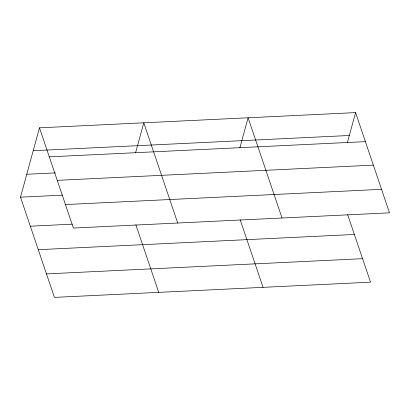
<?xml version="1.0" encoding="UTF-8"?>
<svg xmlns="http://www.w3.org/2000/svg" width="410" height="410" viewBox="0 0 410 410"><rect width="100%" height="100%" fill="white"/><g stroke="black" fill="none" stroke-linecap="round" stroke-linejoin="round"><path stroke-width="0.61" d="M347.654 214.589L370.527 282.172L54.422 297.393L20.5 197.169L39.473 127.828L355.578 112.606L389.5 212.831L73.395 228.052L39.473 127.828M135.541 152.94L143.787 122.805L177.709 223.03M239.855 147.918L248.101 117.783L282.024 218.007M347.332 142.741L355.578 112.606M33.21 150.711L349.315 135.49M49.297 156.856L365.402 141.635M26.763 174.286L55.381 172.907M57.251 180.349L373.351 165.127M20.5 197.169L62.479 195.145M65.441 204.559L381.546 189.338M30.325 226.197L72.303 224.173M38.279 249.69L354.383 234.469M46.474 273.901L362.578 258.679M240.178 219.765L263.056 287.348M135.864 224.788L158.742 292.371"/></g></svg>
